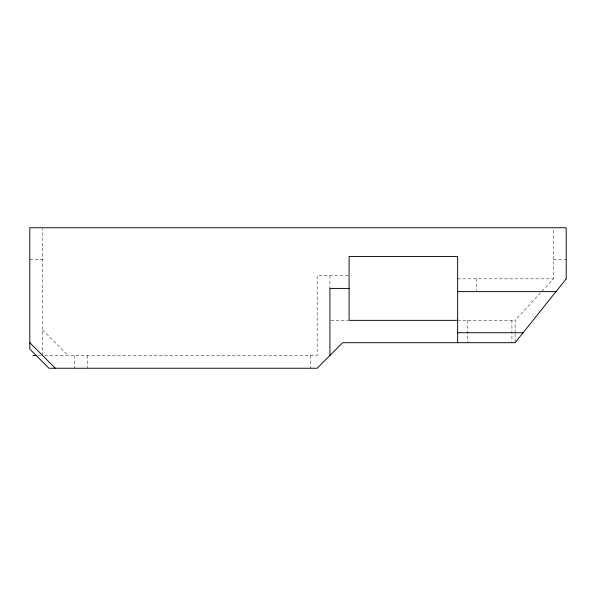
<?xml version="1.0" encoding="UTF-8"?>
<svg xmlns="http://www.w3.org/2000/svg" width="596" height="596" viewBox="0 0 596 596"><rect width="100%" height="100%" fill="white"/><g stroke="black" fill="none" stroke-linecap="round" stroke-linejoin="round"><path stroke-width="0.45" stroke-dasharray="2.98 2.23" d="M515.115 332.866L515.115 320.35L553.431 278.846L553.431 228.685M29.8 259.685L42.569 259.685M553.431 259.685L566.2 259.685M348.176 275.65L317.154 275.65L317.154 355.469L42.569 355.469L42.569 228.685M457.646 278.846L553.431 278.846M330.84 320.35L348.176 320.35M457.646 320.35L515.115 320.35M38.218 355.469L40.833 355.469M42.569 329.931L68.115 355.469M515.115 333.76L515.115 341.806M511.919 320.35L511.919 341.769M476.8 278.846L476.8 290.699M467.219 320.35L467.219 342.7M329.931 275.65L329.931 288.419M310.769 355.469L310.769 368.246M87.269 355.469L87.269 368.246M74.5 355.469L74.5 368.246"/><path stroke-width="0.89" d="M349.085 288.419L329.931 288.419L329.931 355.469M457.646 291.615L555.986 291.615M457.646 320.35L349.085 320.35L349.085 256.496L457.646 256.496L457.646 342.7M457.646 332.724L523.094 332.724M32.996 355.469L36.475 355.469M29.8 342.7L55.346 368.246M566.2 278.846L515.115 342.7L342.7 342.7L317.154 368.246L48.954 368.246L29.8 349.085L29.8 227.754L566.2 227.754L566.2 278.846"/></g></svg>
